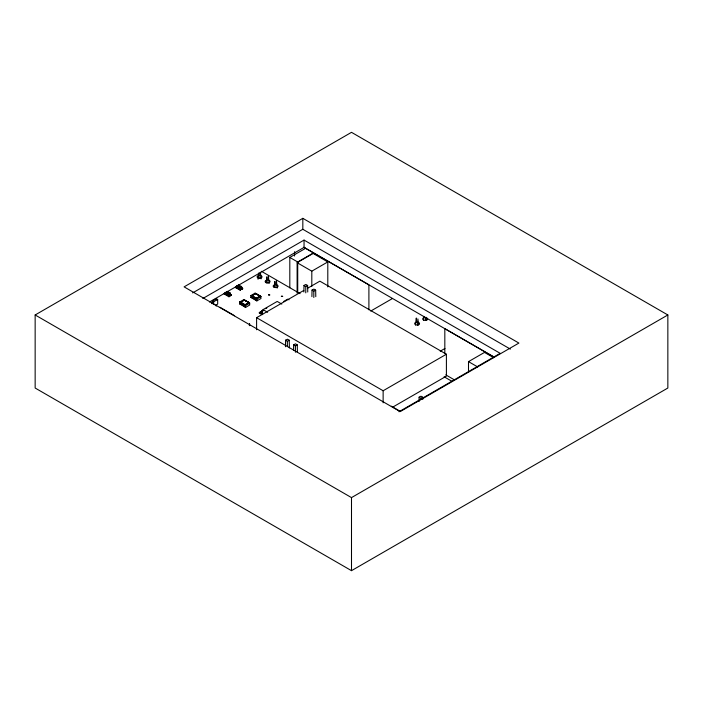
<?xml version="1.0" encoding="UTF-8"?>
<svg xmlns="http://www.w3.org/2000/svg" width="703" height="703" viewBox="0 0 703 703"><rect width="100%" height="100%" fill="white"/><g stroke="black" fill="none" stroke-linecap="round" stroke-linejoin="round"><path stroke-width="1.05" d="M213.65 304.54L213.65 301.772L217.658 299.452L216.436 298.731L213 300.462L212.078 303.591M228.255 295.638L228.255 294.293L230.338 293.098L230.54 294.32L228.255 295.638L225.092 293.801L225.303 292.589L227.377 291.394L230.338 293.098M239.503 289.144L239.512 287.799L241.586 286.604L241.797 287.826L239.503 289.144L236.34 287.307L236.551 286.095L238.625 284.9L241.586 286.604M244.53 300.155L248.967 302.571L244.846 304.874L240.417 302.387L244.539 299.97L248.967 302.571L244.846 305.084L240.417 302.387L244.539 299.97M255.787 293.661L260.215 296.068L256.094 298.38L251.665 295.893L255.787 293.476L260.215 296.068L256.103 298.59L251.665 295.893L255.787 293.476M285.48 346.737L285.603 340.173L287.465 339.215L289.241 340.226L289.381 347.862M293.538 350.279L293.634 344.813L295.497 343.855L297.272 344.865L297.413 352.502M303.872 291.991L303.995 285.427L305.858 284.469L307.633 285.48L307.747 292.026M311.912 296.631L312.027 290.067L313.889 289.109L315.665 290.119L315.788 296.666M419.023 401.545L419.102 397.169L420.965 396.211L422.74 397.221L422.784 399.401M249.363 325.612L249.512 323.459L249.714 325.63M260.066 275.576L260.286 272.342M268.098 280.216L268.397 275.91L269.108 283.494M276.138 284.856L276.428 280.55L277.14 288.133M417.468 325.155L417.898 318.925L418.637 325.076M425.5 320.515L425.719 317.396M258.045 279.24L258.651 273.203M266.182 282.87L266.789 276.833L267.158 282.949M274.214 287.509L274.829 281.472L275.198 287.589M415.517 325.111L416.299 318.002L416.615 322M423.558 320.471L423.997 316.412M228.993 296.78L229.758 295.805L231.401 295.383L231.401 294.706L229.723 295.146L228.993 296.78L224.231 294.03L224.231 293.353L225.188 292.984M240.241 290.286L241.006 289.311L242.649 288.889L242.649 288.212L240.98 288.652L240.241 290.286L235.479 287.536L235.479 286.85L236.436 286.49M216.296 299.504L216.436 298.731M212.157 303.801A10.009 5.782 60 0 1 212.376 301.227L212.534 300.954A10.009 5.782 0 0 1 216.208 298.837L216.375 298.889A10.009 5.782 60 0 0 216.199 299.786M281.798 304.083L277.219 301.438L263.045 309.619L261.771 312.15L262.623 314.645M262.157 313.116L260.892 313.837L259.354 313.169L259.337 312.448L260.514 313.002L261.595 311.016L262.65 310.454M260.892 313.837L261.973 311.851L262.685 311.974L261.595 311.016L263.177 310.77M240.417 301.982L240.101 302.352L240.417 301.982L245.479 304.909L245.637 307.369L249.758 304.997L249.284 302.712L243.739 299.698L239.626 302.07L239.626 303.898L245.637 307.369L241.05 304.171L240.417 301.982L239.626 302.07L245.637 305.541L249.758 303.169L243.739 299.698L244.213 299.786M251.665 295.488L251.349 295.849L251.665 295.488L256.736 298.415L256.894 300.875L261.006 298.503L260.532 296.218L254.987 293.204L250.874 295.576L250.874 297.404L256.894 300.875L252.298 297.677L251.665 295.488L250.874 295.576L256.894 299.047L261.006 296.675L254.987 293.204L255.47 293.292M260.514 313.002L261.841 312.211L260.593 311.789L259.337 312.448M305.779 292.87L305.77 286.596L307.633 285.48M313.819 297.51L313.802 291.227L315.665 290.119M287.386 346.57L287.378 341.342L289.241 340.226M295.427 352.256L295.409 345.981L297.272 344.865M422.74 397.221L420.877 398.329L419.102 397.169M215.241 305.497L217.693 304.056L217.658 299.452M35.15 314.97L351.5 132.331L667.85 314.97L667.85 388.03L351.5 570.669L35.15 388.03L35.15 314.97L351.5 497.61L667.85 314.97M302.826 218.325L184.098 286.868L400.174 411.615L518.902 343.073L302.826 218.325L302.826 229.283L510.369 349.11M192.648 292.896L302.826 229.283M202.816 298.529L304.048 240.083L500.185 353.328L398.952 411.773M209.441 302.018L304.048 247.394L494.499 357.352M224.881 294.337L225.777 293.81M236.129 287.835L237.034 287.316M289.812 287.87L289.812 257.43L305.629 248.3M228.554 295.603L229.433 295.093L230.531 295.77L229.433 295.093M239.802 289.109L240.681 288.599L241.779 289.276L240.681 288.599M289.812 257.43L297.721 261.999L313.538 252.869M297.114 293.116L297.114 262.676L313.107 253.449L327.8 261.929L327.8 286.929M245.162 305.084L245.637 305.541M256.419 298.59L256.894 299.047M297.114 262.676L311.807 271.165L327.8 261.929M265.611 308.696L266.868 307.976M259.354 313.169L260.593 312.448L260.593 311.789M283.766 301.429L287.782 299.109L289.021 299.821M256.595 329.751L256.595 317.694L303.81 290.436M307.589 288.256L319.865 281.165L446.405 354.224L446.405 376.14L392.582 407.213M370.718 311.069L392.45 298.52M440.227 351.201L444.955 348.477M256.595 317.694L383.135 390.754L446.405 354.224M468.506 372.502L468.506 361.632L484.499 352.405L493.682 357.704M216.208 306.139L216.155 305.515M235.479 287.536L236.349 287.149M224.231 294.03L225.101 293.643M250.874 295.576L251.349 295.673M239.626 302.07L240.101 302.167M250.874 297.404L252.298 297.861M239.626 303.898L241.05 304.355M261.006 296.675L260.532 296.218M249.758 303.169L249.284 302.712M242.008 287.905L242.649 288.212M230.76 294.399L231.401 294.706M212.403 301.06L213.65 301.772M303.784 247.236L368.899 284.829L368.899 309.83M493.62 356.834L444.823 328.661L444.823 353.671M468.506 361.632L477.689 366.94M445.764 374.866L454.208 379.743M261.411 271.296L300.102 293.643M444.094 376.773L451.686 381.158M240.54 287.676L242.649 288.889M236.551 286.095L239.512 287.799M235.479 286.85L240.241 289.601M263.045 309.619L267.632 312.273M229.292 294.17L231.401 295.383M225.303 292.589L228.255 294.293M224.231 293.353L228.993 296.095M219.916 307.246L234.609 315.735M391.307 406.202L400.49 411.501M312.027 290.067L313.802 291.227M303.995 285.427L305.77 286.596M293.634 344.813L295.409 345.981M285.603 340.173L287.378 341.342M426.308 317.361L426.668 320.436M260.462 272.351L261.068 278.854M258.818 273.212L259.126 278.309M240.98 288.652L241.006 289.311M229.723 295.146L229.758 295.805M238.625 284.9L238.633 285.989M227.377 291.394L227.385 292.492M383.135 390.754L383.135 402.801M351.5 497.61L351.5 570.669M311.807 271.165L311.807 286.385M304.048 240.083L304.048 247.394M297.721 261.999L297.721 292.439M294.557 251.692L294.557 256.041M260.514 275.541A2.461 1.424 0 0 1 261.411 277.782A2.461 1.424 0 0 1 257.447 277.58A2.461 1.424 0 0 1 259.003 275.462M268.23 280.11A2.461 1.424 0 0 1 269.653 282.263A2.461 1.424 0 0 1 265.681 282.378A2.461 1.424 0 0 1 266.709 280.163M276.587 284.82A2.461 1.424 0 0 1 277.448 287.079A2.461 1.424 0 0 1 273.458 286.798A2.461 1.424 0 0 1 275.242 284.724M427.152 318.125A2.461 1.424 0 0 1 426.378 320.164A2.461 1.424 0 0 1 422.916 319.549A2.461 1.424 0 0 1 424.252 317.607M417.898 322.229A2.461 1.424 0 0 1 419.032 324.461A2.461 1.424 0 0 1 415.025 324.338A2.461 1.424 0 0 1 416.545 322.194M268.52 294.909L269.882 294.944L268.528 294.873M281.376 296.297L282.738 296.341L281.385 296.271M227.816 292.87L226.937 294.065L227.816 294.575L228.695 293.379L227.816 292.87M239.064 286.376L238.185 287.571L239.064 288.072L239.951 286.886L239.064 286.376"/></g></svg>
